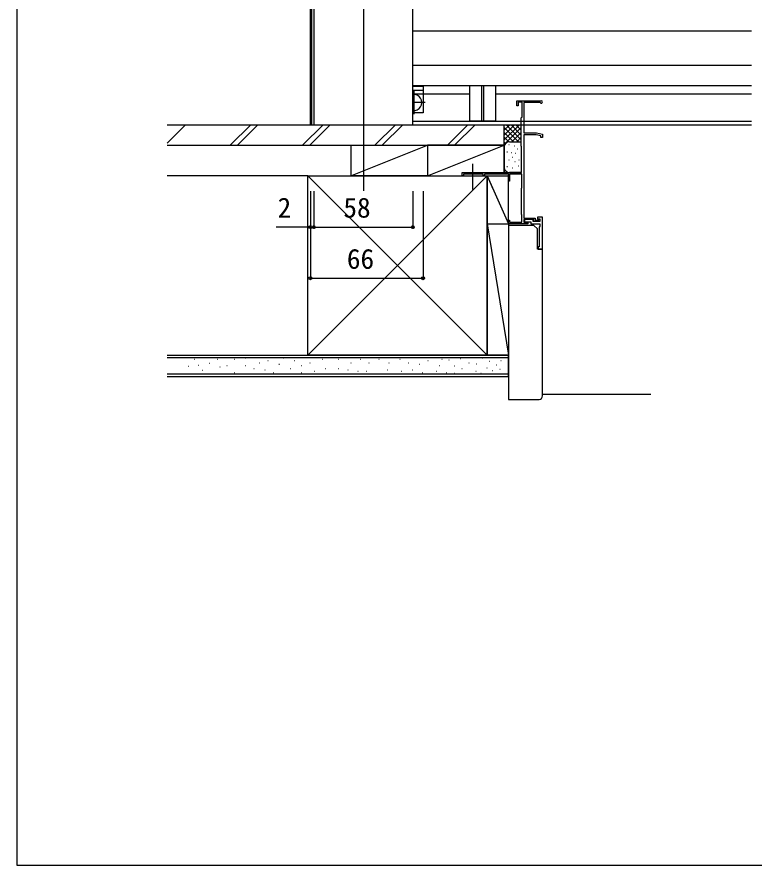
# Model space of a CAD drawing. Units: millimetres, scale not verified. Extents: x -700 to 700, y -1044 to 1038.
# Drawn here: x -700 to -268, y -1043.8 to -546.7 of the extents above; entities that cross this region are included whole.
import ezdxf
from ezdxf.enums import TextEntityAlignment as Align

# ---------------------------------------------------------------- set-up
doc = ezdxf.new("R2010")
doc.units = ezdxf.units.MM
doc.header["$LTSCALE"] = 6
for name, color, linetype in [('0-3_YKK_11', 7, 'Continuous'), ('0-4_YKK_11E', 7, 'Continuous'), ('0-5_YKK_12', 2, 'Continuous'), ('0-6_YKK_13', 4, 'Continuous'), ('0-8_YKK_D', 6, 'Continuous'), ('0-9_YKK_ZWAK', 7, 'Continuous'), ('0-A_YSS_K', 3, 'Continuous')]:
    doc.layers.add(name, color=color, linetype=linetype)
doc.styles.add('ＭＳ ゴシック', font='')
doc.styles.get('ＭＳ ゴシック').set_extended_font_data('MS Gothic')

msp = doc.modelspace()

# ---------------------------------------------------------------- linework, layer by layer
at = {"layer": '0-3_YKK_11'}
for points in [[(-404.28, -647.849), (-404.28, -647.249), (-404.18, -647.076), (-404.08, -646.903), (-404.08, -638.749), (-411.28, -638.749), (-411.28, -642.849), (-411.98, -642.849), (-411.98, -638.576), (-412.28, -638.403), (-412.88, -638.749), (-425.98, -638.749), (-425.98, -639.849), (-426.68, -639.849), (-426.68, -638.749), (-438.28, -638.749), (-438.28, -639.849), (-438.98, -639.849), (-438.98, -637.849), (-404.18, -637.849), (-404.18, -622.695), (-404.28, -622.522), (-404.38, -622.349), (-404.38, -605.849), (-404.18, -605.649), (-403.98, -605.449), (-403.98, -596.649), (-406.18, -596.649), (-406.18, -598.849), (-406.98, -598.849), (-406.98, -595.849), (-392.68, -595.849)], [(-393.286, -596.899), (-393.546, -596.749), (-402.98, -596.749), (-402.98, -614.649), (-395.48, -614.649), (-391.98, -615.449), (-391.98, -617.349), (-392.98, -617.349), (-392.98, -616.451), (-395.616, -615.849), (-402.98, -615.849), (-402.98, -647.849)]]:
    msp.add_lwpolyline(points, dxfattribs=at)
msp.add_arc((-392.68, -596.549), 0.7, 210, 90, dxfattribs=at)
at = {"layer": '0-4_YKK_11E'}
for points in [[(-438.98, -637.849), (-404.18, -637.849), (-404.18, -622.695), (-404.28, -622.522), (-404.38, -622.349), (-404.38, -605.849), (-404.18, -605.649), (-403.98, -605.449), (-403.98, -596.649), (-406.18, -596.649), (-406.18, -598.849), (-406.98, -598.849), (-406.98, -595.849), (-392.68, -595.849)], [(-393.286, -596.899), (-393.546, -596.749), (-402.98, -596.749), (-402.98, -614.649), (-395.48, -614.649), (-391.98, -615.449), (-391.98, -617.349), (-392.98, -617.349), (-392.98, -616.451), (-395.616, -615.849), (-402.98, -615.849)], [(-402.98, -615.849), (-402.98, -664.649), (-396.18, -664.649), (-396.18, -665.749), (-394.38, -665.749), (-393.98, -665.349), (-393.48, -665.349), (-393.48, -666.549), (-396.98, -666.549), (-396.98, -665.449), (-402.98, -665.449), (-402.98, -667.049), (-400.48, -667.049), (-400.48, -667.849), (-411.98, -667.849), (-411.98, -665.849), (-411.28, -665.849), (-411.28, -667.049), (-404.08, -667.049), (-404.08, -662.595), (-404.18, -662.422), (-404.28, -662.249), (-404.28, -647.249), (-404.18, -647.076), (-404.08, -646.903), (-404.08, -638.749), (-411.28, -638.749), (-411.28, -642.849), (-411.98, -642.849), (-411.98, -638.576), (-412.28, -638.403), (-412.88, -638.749), (-425.98, -638.749), (-425.98, -639.849), (-426.68, -639.849), (-426.68, -638.749), (-438.28, -638.749), (-438.28, -639.849), (-438.98, -639.849), (-438.98, -637.849)]]:
    msp.add_lwpolyline(points, dxfattribs=at)
msp.add_lwpolyline([(-391.98, -682.849), (-391.98, -664.049), (-394.98, -664.049), (-394.98, -665.249), (-394.48, -665.249), (-394.28, -665.049), (-393.48, -665.049), (-393.48, -666.549), (-397.48, -666.549), (-397.48, -665.449), (-402.48, -665.449), (-402.48, -666.749), (-398.78, -666.749), (-398.78, -667.849), (-393.48, -667.849), (-393.48, -669.349), (-393.98, -669.849), (-393.98, -681.349), (-394.48, -681.349), (-394.48, -682.849)], close=True, dxfattribs=at)
msp.add_arc((-392.68, -596.549), 0.7, 210, 89.99999, dxfattribs=at)
at = {"layer": '0-5_YKK_12'}
for p, q in [((-496.98, -244.849), (-496.98, -648.523)), ((-527.98, -609.849), (-527.98, -305.849)), ((-527.08, -609.849), (-527.08, -305.849)), ((-269.48, -554.949), (-467.98, -554.949)), ((-467.98, -574.949), (-269.48, -574.949)), ((-467.98, -586.949), (-269.48, -586.949)), ((-461.98, -587.349), (-467.98, -587.349)), ((-461.98, -589.849), (-467.98, -589.849)), ((-427.493, -607.841), (-427.492, -586.949)), ((-426.492, -586.949), (-426.493, -607.841)), ((-419.492, -586.949), (-419.493, -607.842)), ((-434.492, -591.849), (-467.98, -591.849)), ((-269.48, -591.849), (-419.492, -591.849)), ((-461.98, -602.849), (-467.98, -602.849)), ((-473.98, -609.849), (-269.48, -609.849)), ((-467.98, -607.849), (-269.48, -607.849))]:
    msp.add_line(p, q, dxfattribs=at)
msp.add_lwpolyline([(-525.98, -609.849), (-467.98, -609.849), (-467.98, -305.849), (-525.98, -305.849)], close=True, dxfattribs=at)
for points in [[(-461.98, -586.949), (-461.98, -591.849), (-461.98, -602.849)], [(-419.493, -607.842), (-434.493, -607.841), (-434.492, -586.949)]]:
    msp.add_lwpolyline(points, dxfattribs=at)
at = {"layer": '0-6_YKK_13'}
for p, q in [((-467.48, -590.099), (-467.48, -603.599)), ((-460.73, -596.849), (-467.98, -596.849)), ((-432.98, -632.849), (-432.98, -647.849))]:
    msp.add_line(p, q, dxfattribs=at)
msp.add_arc((-467.48, -596.849), 4.75, 263.95767, 96.04233, dxfattribs=at)
at = {"layer": '0-8_YKK_D'}
for p, q in [((-527.98, -648.849), (-527.98, -700.849)), ((-527.98, -648.849), (-527.98, -670.849)), ((-525.98, -648.849), (-525.98, -670.849)), ((-525.98, -648.849), (-525.98, -670.849)), ((-467.98, -648.849), (-467.98, -670.849)), ((-461.98, -648.849), (-461.98, -700.849)), ((-527.98, -669.849), (-548.053, -669.849)), ((-525.98, -669.849), (-527.98, -669.849)), ((-525.98, -669.849), (-467.98, -669.849)), ((-525.98, -669.849), (-522.58, -669.849)), ((-527.98, -699.849), (-461.98, -699.849))]:
    msp.add_line(p, q, dxfattribs=at)
for centre in [(-527.98, -669.849), (-525.98, -669.849), (-525.98, -669.849), (-467.98, -669.849), (-527.98, -699.849), (-461.98, -699.849)]:
    msp.add_circle(centre, 0.85, dxfattribs=at)
at = {"layer": '0-9_YKK_ZWAK'}
msp.add_line((-700, 996.2), (-700, -1043.8), dxfattribs=at)
msp.add_lwpolyline([(-700, -1043.8), (700, -1043.8), (700, 996.2)], dxfattribs=at)
at = {"layer": '0-A_YSS_K'}
for p, q in [((-611.98, -609.849), (-414.38, -609.849)), ((-601.196, -609.849), (-611.98, -620.633)), ((-575.012, -621.849), (-563.012, -609.849)), ((-570.77, -621.849), (-558.77, -609.849)), ((-546.98, -609.849), (-414.38, -609.849)), ((-532.586, -621.849), (-520.586, -609.849)), ((-532.586, -621.849), (-520.586, -609.849)), ((-528.343, -621.849), (-516.343, -609.849)), ((-528.343, -621.849), (-516.343, -609.849)), ((-490.159, -621.849), (-478.159, -609.849)), ((-490.159, -621.849), (-478.159, -609.849)), ((-485.917, -621.849), (-473.917, -609.849)), ((-485.917, -621.849), (-473.917, -609.849)), ((-447.733, -621.849), (-435.733, -609.849)), ((-447.733, -621.849), (-435.733, -609.849)), ((-443.49, -621.849), (-431.49, -609.849)), ((-443.49, -621.849), (-431.49, -609.849)), ((-414.38, -609.849), (-404.38, -609.849)), ((-414.38, -621.849), (-414.38, -609.849)), ((-405.522, -609.849), (-414.38, -618.707)), ((-408.351, -609.849), (-414.38, -615.878)), ((-411.179, -609.849), (-414.38, -613.05)), ((-414.008, -609.849), (-414.38, -610.222)), ((-414.38, -609.849), (-404.38, -609.849)), ((-414.38, -622.849), (-414.38, -609.849)), ((-405.522, -609.849), (-414.38, -618.707)), ((-408.351, -609.849), (-414.38, -615.878)), ((-411.179, -609.849), (-414.38, -613.05)), ((-414.008, -609.849), (-414.38, -610.222)), ((-404.38, -618.707), (-413.238, -609.849)), ((-404.38, -618.707), (-413.238, -609.849)), ((-404.38, -615.878), (-410.41, -609.849)), ((-404.38, -615.878), (-410.41, -609.849)), ((-404.38, -613.05), (-407.581, -609.849)), ((-404.38, -613.05), (-407.581, -609.849)), ((-404.38, -610.222), (-404.753, -609.849)), ((-404.38, -610.222), (-404.753, -609.849)), ((-402.98, -609.849), (-269.48, -609.849)), ((-404.38, -611.535), (-414.38, -621.535)), ((-406.067, -619.849), (-414.38, -611.535)), ((-404.38, -611.535), (-414.38, -621.535)), ((-406.067, -619.849), (-414.38, -611.535)), ((-408.895, -619.849), (-414.38, -614.364)), ((-408.895, -619.849), (-414.38, -614.364)), ((-404.38, -614.364), (-409.866, -619.849)), ((-404.38, -614.364), (-409.866, -619.849)), ((-411.706, -619.867), (-414.38, -617.192)), ((-411.706, -619.867), (-414.38, -617.192)), ((-413.586, -620.815), (-414.38, -620.021)), ((-413.586, -620.815), (-414.38, -620.021)), ((-411.38, -619.849), (-404.38, -619.849)), ((-411.38, -619.849), (-404.38, -619.849)), ((-404.38, -617.192), (-407.055, -619.867)), ((-404.38, -617.192), (-407.055, -619.867)), ((-504.38, -639.849), (-459.38, -621.849)), ((-504.38, -621.849), (-504.38, -639.849)), ((-504.38, -621.849), (-459.38, -621.849)), ((-459.38, -621.849), (-459.38, -639.849)), ((-414.38, -621.849), (-459.38, -621.849)), ((-459.38, -639.849), (-414.38, -621.849)), ((-414.38, -621.849), (-459.38, -621.849)), ((-414.38, -621.849), (-414.38, -635.849)), ((-414.38, -634.849), (-414.38, -622.849)), ((-414.38, -637.849), (-414.38, -622.849)), ((-412.577, -626.016), (-412.777, -626.016)), ((-412.577, -626.016), (-412.777, -626.016)), ((-411.575, -621.677), (-411.775, -621.677)), ((-411.575, -621.677), (-411.775, -621.677)), ((-409.906, -626.35), (-410.106, -626.35)), ((-409.906, -626.35), (-410.106, -626.35)), ((-408.237, -622.344), (-408.437, -622.344)), ((-408.237, -622.344), (-408.437, -622.344)), ((-406.381, -624.175), (-406.581, -624.175)), ((-406.381, -624.175), (-406.581, -624.175)), ((-411.575, -630.69), (-411.775, -630.69)), ((-411.575, -630.69), (-411.775, -630.69)), ((-409.303, -629.143), (-409.503, -629.143)), ((-409.303, -629.143), (-409.503, -629.143)), ((-407.57, -626.684), (-407.77, -626.684)), ((-407.57, -626.684), (-407.77, -626.684)), ((-405.596, -630.604), (-405.796, -630.604)), ((-405.596, -630.604), (-405.796, -630.604)), ((-412.577, -634.532), (-412.777, -634.532)), ((-412.577, -634.532), (-412.777, -634.532)), ((-409.572, -635.363), (-409.772, -635.363)), ((-409.572, -635.363), (-409.772, -635.363)), ((-407.903, -631.691), (-408.103, -631.691)), ((-407.903, -631.691), (-408.103, -631.691)), ((-405.9, -634.198), (-406.1, -634.198)), ((-405.9, -634.198), (-406.1, -634.198)), ((-529.48, -639.849), (-611.98, -639.849)), ((-424.48, -744.849), (-529.48, -639.849)), ((-424.48, -639.849), (-529.48, -744.849)), ((-521.48, -647.849), (-529.48, -639.849)), ((-459.38, -639.849), (-414.38, -639.849)), ((-424.48, -639.849), (-432.48, -647.849)), ((-424.48, -639.849), (-411.98, -639.849)), ((-424.48, -667.849), (-424.48, -639.849)), ((-424.48, -639.849), (-411.98, -667.849)), ((-424.48, -639.849), (-411.98, -639.849)), ((-424.48, -647.849), (-424.48, -639.849)), ((-424.48, -639.849), (-420.909, -647.849)), ((-411.98, -667.849), (-411.98, -639.849)), ((-411.98, -647.849), (-411.98, -639.849)), ((-404.68, -637.849), (-411.38, -637.849)), ((-424.48, -667.849), (-411.98, -667.849)), ((-424.48, -667.849), (-411.98, -744.849)), ((-424.48, -744.849), (-424.48, -667.849)), ((-611.98, -744.849), (-411.98, -744.849)), ((-411.98, -757.349), (-411.98, -744.849)), ((-611.98, -746.349), (-411.98, -746.349)), ((-595.864, -747.566), (-596.064, -747.566)), ((-587.1, -749.903), (-587.3, -749.903)), ((-582.476, -747.415), (-582.676, -747.415)), ((-572.586, -747.415), (-572.786, -747.415)), ((-565.993, -746.591), (-566.193, -746.591)), ((-557.751, -749.563), (-557.951, -749.563)), ((-552.806, -748.239), (-553.006, -748.239)), ((-546.213, -750.387), (-546.413, -750.387)), ((-543.74, -746.591), (-543.94, -746.591)), ((-537.147, -748.239), (-537.347, -748.239)), ((-528.081, -749.563), (-528.281, -749.563)), ((-520.664, -747.415), (-520.864, -747.415)), ((-511.598, -747.415), (-511.798, -747.415)), ((-504.181, -749.563), (-504.381, -749.563)), ((-498.412, -747.415), (-498.612, -747.415)), ((-493.467, -749.563), (-493.667, -749.563)), ((-487.698, -747.415), (-487.898, -747.415)), ((-481.928, -749.563), (-482.128, -749.563)), ((-475.404, -747.415), (-475.604, -747.415)), ((-470.459, -749.563), (-470.659, -749.563)), ((-463.866, -750.387), (-464.066, -750.387)), ((-458.921, -748.239), (-459.121, -748.239)), ((-450.679, -747.415), (-450.879, -747.415)), ((-446.588, -747.848), (-446.788, -747.848)), ((-439.962, -747.068), (-440.162, -747.068)), ((-435.02, -749.563), (-435.22, -749.563)), ((-430.672, -750.297), (-430.872, -750.297)), ((-427.164, -746.679), (-427.364, -746.679)), ((-422.974, -748.588), (-423.174, -748.588)), ((-416.097, -748.297), (-416.297, -748.297)), ((-599.369, -751.656), (-599.569, -751.656)), ((-593.527, -751.072), (-593.727, -751.072)), ((-591.19, -753.993), (-591.39, -753.993)), ((-580.828, -752.036), (-581.028, -752.036)), ((-576.707, -751.211), (-576.907, -751.211)), ((-572.586, -755.332), (-572.786, -755.332)), ((-565.993, -751.211), (-566.193, -751.211)), ((-561.048, -752.86), (-561.248, -752.86)), ((-554.455, -753.684), (-554.655, -753.684)), ((-549.51, -755.332), (-549.71, -755.332)), ((-539.62, -752.86), (-539.82, -752.86)), ((-533.026, -751.211), (-533.226, -751.211)), ((-533.026, -755.332), (-533.226, -755.332)), ((-525.609, -754.508), (-525.809, -754.508)), ((-519.016, -752.86), (-519.216, -752.86)), ((-511.598, -752.86), (-511.798, -752.86)), ((-505.829, -753.684), (-506.029, -753.684)), ((-500.06, -754.508), (-500.26, -754.508)), ((-495.115, -754.508), (-495.315, -754.508)), ((-482.753, -753.684), (-482.953, -753.684)), ((-474.58, -754.508), (-474.78, -754.508)), ((-467.986, -753.684), (-468.186, -753.684)), ((-462.217, -755.332), (-462.417, -755.332)), ((-453.976, -754.508), (-454.176, -754.508)), ((-452.327, -751.211), (-452.527, -751.211)), ((-448.207, -755.332), (-448.407, -755.332)), ((-443.47, -751.466), (-443.67, -751.466)), ((-439.141, -752.86), (-439.341, -752.86)), ((-430.899, -754.508), (-431.099, -754.508)), ((-424.436, -752.636), (-424.636, -752.636)), ((-421.293, -754.19), (-421.493, -754.19)), ((-418.772, -750.829), (-418.972, -750.829)), ((-416.812, -753.349), (-417.012, -753.349)), ((-611.98, -755.849), (-411.98, -755.849)), ((-611.98, -757.349), (-411.98, -757.349)), ((-582.476, -756.156), (-582.676, -756.156)), ((-568.465, -756.156), (-568.665, -756.156)), ((-560.224, -756.156), (-560.424, -756.156)), ((-542.916, -756.156), (-543.116, -756.156)), ((-514.071, -756.156), (-514.271, -756.156)), ((-490.994, -756.156), (-491.194, -756.156)), ((-443.28, -755.754), (-443.48, -755.754)), ((-436.668, -756.156), (-436.868, -756.156)), ((-427.944, -755.754), (-428.144, -755.754)), ((-391.98, -767.849), (-328.48, -767.849))]:
    msp.add_line(p, q, dxfattribs=at)
for points in [[(-611.98, -621.849), (-414.38, -621.849), (-414.38, -609.849)], [(-546.98, -621.849), (-414.38, -621.849), (-414.38, -609.849)], [(-459.38, -621.849), (-459.38, -639.849), (-504.38, -639.849)], [(-459.38, -639.849), (-414.38, -621.849), (-414.38, -637.849)], [(-459.38, -621.849), (-459.38, -639.849), (-414.38, -639.849)], [(-529.48, -647.849), (-529.48, -639.849), (-424.48, -639.849), (-424.48, -647.849)], [(-424.48, -667.849), (-411.98, -667.849), (-411.98, -744.849), (-424.48, -744.849)], [(-411.98, -668.849), (-411.98, -770.849), (-393.98, -770.849)], [(-391.98, -768.849), (-391.98, -682.849), (-394.98, -682.849), (-394.98, -670.849), (-396.98, -668.849), (-411.98, -668.849)]]:
    msp.add_lwpolyline(points, dxfattribs=at)
msp.add_lwpolyline([(-529.48, -744.849), (-529.48, -639.849), (-424.48, -639.849), (-424.48, -744.849)], close=True, dxfattribs=at)
for centre, radius, start, end in [((-411.38, -622.849), 3, 90, 180), ((-411.38, -622.849), 3, 90, 180), ((-411.38, -634.849), 3, 180, 270), ((-411.38, -634.849), 3, 180, 270), ((-393.98, -768.849), 2, 270, 359.99998)]:
    msp.add_arc(centre, radius, start, end, dxfattribs=at)

# ---------------------------------------------------------------- texts
at = {"layer": '0-8_YKK_D', "style": 'ＭＳ ゴシック'}
for s, p in [('2', (-547.235, -667.849)), ('58', (-508.662, -667.849)), ('66', (-506.617, -697.849))]:
    msp.add_text(s, height=11.73, dxfattribs=at).set_placement(p, align=Align.BOTTOM_LEFT)

doc.saveas('drawing.dxf')
